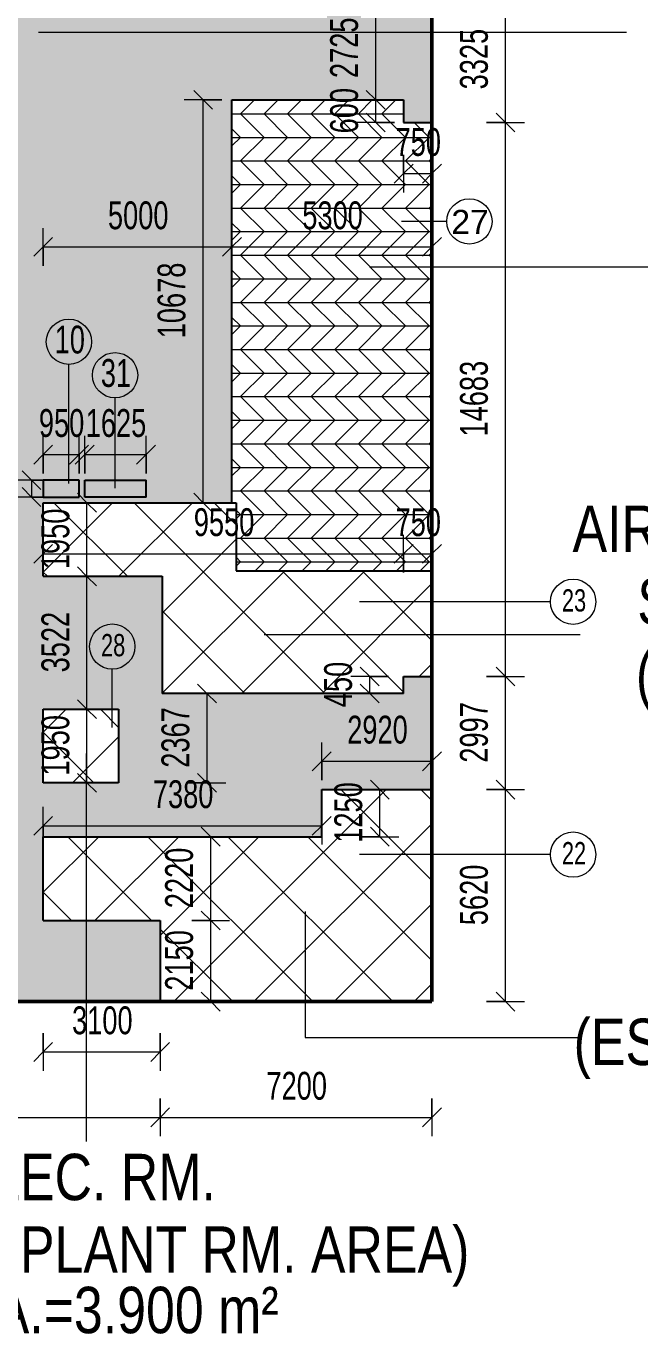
# Model space of a CAD drawing. Header units: millimetres. Extents: x 35540 to 832230, y -10956 to 416550.
# Drawn here: x 438535 to 454795, y -1097 to 33560 of the extents above; entities that cross this region are included whole.
import ezdxf

# ---------------------------------------------------------------- set-up
doc = ezdxf.new("R2010")
doc.units = ezdxf.units.MM
for name, color, linetype, lineweight in [('A-ANNO-DIMS', 211, 'Continuous', 5), ('A-ANNO-DIMS-500', 211, 'Continuous', 5), ('A-AREA-BNDY', 1, 'Continuous', 18), ('A-AREA-IDEN', 2, 'Continuous', 15), ('A-AREA-PATT', 32, 'Continuous', 5), ('A-DETL', 90, 'Continuous', 5), ('A-DETL-MBND', 5, 'Continuous', 5), ('A-DETL-THIN', 151, 'Continuous', 5), ('G-ANNO-TEXT', 231, 'Continuous', 5)]:
    doc.layers.add(name, color=color, linetype=linetype, lineweight=lineweight)
doc.styles.add('Arial', font='arial.ttf', dxfattribs={"width": 0.7, "height": 737.649701})
doc.styles.add('Arial_3', font='arial.ttf', dxfattribs={"width": 0.8, "height": 1229.416168})
doc.styles.add('Arial_4', font='arial.ttf', dxfattribs={"width": 0.7, "height": 590.11976})
doc.styles.add('Arial_5', font='arial.ttf', dxfattribs={"height": 639.296407})
doc.dimstyles.new('Linear_-_1_5mm_Arial', dxfattribs={"dimscale": 304.8, "dimtxt": 750, "dimasz": 1.64042, "dimexe": 1.64042, "dimexo": 0.0625, "dimgap": 0.82021, "dimtad": 1, "dimdec": 0, "dimzin": 0, "dimdsep": 46, "dimtxsty": 'Arial', "dimblk1": 'OBLIQUE', "dimblk2": 'OBLIQUE', "dimsah": 1, "dimcen": 0.09, "dimadec": 0, "dimazin": 0, "dimtfac": 1, "dimtdec": 4, "dimtix": 1, "dimtmove": 0, "dimatfit": 3, "dimfxl": 1.64042, "dimfxlon": 1, "dimtvp": 1, "dimtolj": 1, "dimtzin": 0, "dimarcsym": 2})
doc.dimstyles.new('Linear_-_1_5mm_Arial_1', dxfattribs={"dimscale": 304.8, "dimtxt": 750, "dimasz": 1.64042, "dimexe": 1.64042, "dimexo": 0.0625, "dimgap": 0.82021, "dimtad": 1, "dimdec": 0, "dimzin": 0, "dimdsep": 46, "dimtxsty": 'Arial', "dimblk1": 'OBLIQUE', "dimblk2": 'OBLIQUE', "dimsah": 1, "dimcen": 0.09, "dimadec": 0, "dimazin": 0, "dimtfac": 1, "dimtdec": 4, "dimtix": 1, "dimtmove": 2, "dimatfit": 3, "dimfxl": 1.64042, "dimfxlon": 1, "dimtvp": 1, "dimtolj": 1, "dimtzin": 0, "dimarcsym": 2})
pattern_1 = [(45, (360496.2, 0), (-1060.66, 1060.66), []), (135, (360496.2, 0), (-1060.66, -1060.66), [])]

# ---------------------------------------------------------------- blocks, each defined once
blk = doc.blocks.new('DIMBLOCK154-2_F')
at = {"layer": 'A-ANNO-DIMS-500'}
for p, q in [((447296, 31607), (448296, 31607)), ((447796, 31607), (447296, 31607)), ((447796, 31607), (447546, 31857)), ((447796, 31007), (447796, 31607)), ((447796, 31607), (448046, 31357)), ((447796, 31007), (447546, 31257)), ((448296, 31007), (447296, 31007)), ((447796, 31007), (448046, 30757)), ((447796, 31007), (448296, 31007))]:
    blk.add_line(p, q, dxfattribs=at)
at = {"layer": 'A-ANNO-DIMS-500', "color": 0, "insert": (446589, 30719), "char_height": 737.6, "width": 1412.31, "attachment_point": 1, "rotation": 90, "line_spacing_factor": 0.938532, "style": 'Arial'}
blk.add_mtext('600', dxfattribs=at)
blk = doc.blocks.new('_Oblique')
at = {"color": 0, "linetype": 'ByBlock', "lineweight": -2}
blk.add_line((-0.5, -0.5), (0.5, 0.5), dxfattribs=at)
blk = doc.blocks.new('DIMBLOCK155-2_F')
at = {"layer": 'A-ANNO-DIMS-500'}
for p, q in [((447296, 34332), (448296, 34332)), ((447796, 34332), (447296, 34332)), ((447796, 34332), (447546, 34582)), ((447796, 31607), (447796, 34332)), ((447796, 34332), (448046, 34082)), ((447296, 31607), (448296, 31607)), ((447796, 31607), (447296, 31607)), ((447796, 31607), (447546, 31857)), ((447796, 31607), (448046, 31357))]:
    blk.add_line(p, q, dxfattribs=at)
at = {"layer": 'A-ANNO-DIMS-500', "color": 0, "insert": (446589, 32185), "char_height": 737.6, "width": 1883.08, "attachment_point": 1, "rotation": 90, "line_spacing_factor": 0.938532, "style": 'Arial'}
blk.add_mtext('2725', dxfattribs=at)
blk = doc.blocks.new('DIMBLOCK168-2_F')
at = {"layer": 'A-ANNO-DIMS-500'}
for p, q in [((451236, 13327), (450986, 13577)), ((450736, 13327), (451736, 13327)), ((451236, 13327), (450736, 13327)), ((451236, 7707), (451236, 13327)), ((451236, 13327), (451486, 13077)), ((450736, 7707), (451736, 7707)), ((451236, 7707), (450736, 7707)), ((451236, 7707), (450986, 7957)), ((451236, 7707), (451486, 7457))]:
    blk.add_line(p, q, dxfattribs=at)
at = {"layer": 'A-ANNO-DIMS-500', "color": 0, "insert": (450029, 9733), "char_height": 737.6, "width": 1883.08, "attachment_point": 1, "rotation": 90, "line_spacing_factor": 0.938532, "style": 'Arial'}
blk.add_mtext('5620', dxfattribs=at)
blk = doc.blocks.new('DIMBLOCK169-2_F')
at = {"layer": 'A-ANNO-DIMS-500'}
for p, q in [((450736, 16324), (451736, 16324)), ((451236, 16324), (450736, 16324)), ((451236, 16324), (450986, 16574)), ((451236, 13327), (451236, 16324)), ((451236, 16324), (451486, 16074)), ((451236, 13327), (450986, 13577)), ((450736, 13327), (451736, 13327)), ((451236, 13327), (450736, 13327)), ((451236, 13327), (451486, 13077))]:
    blk.add_line(p, q, dxfattribs=at)
at = {"layer": 'A-ANNO-DIMS-500', "color": 0, "insert": (450029, 14041), "char_height": 737.6, "width": 1883.08, "attachment_point": 1, "rotation": 90, "line_spacing_factor": 0.938532, "style": 'Arial'}
blk.add_mtext('2997', dxfattribs=at)
blk = doc.blocks.new('DIMBLOCK170-2_F')
at = {"layer": 'A-ANNO-DIMS-500'}
for p, q in [((451236, 31007), (450986, 31257)), ((450736, 31007), (451736, 31007)), ((451236, 31007), (450736, 31007)), ((451236, 16324), (451236, 31007)), ((451236, 31007), (451486, 30757)), ((450736, 16324), (451736, 16324)), ((451236, 16324), (450736, 16324)), ((451236, 16324), (450986, 16574)), ((451236, 16324), (451486, 16074))]:
    blk.add_line(p, q, dxfattribs=at)
at = {"layer": 'A-ANNO-DIMS-500', "color": 0, "insert": (450029, 22685), "char_height": 737.6, "width": 2353.85, "attachment_point": 1, "rotation": 90, "line_spacing_factor": 0.938532, "style": 'Arial'}
blk.add_mtext('14683', dxfattribs=at)
blk = doc.blocks.new('DIMBLOCK171-2_F')
at = {"layer": 'A-ANNO-DIMS-500'}
for p, q in [((450736, 34332), (451736, 34332)), ((451236, 34332), (450736, 34332)), ((451236, 34332), (450986, 34582)), ((451236, 31007), (451236, 34332)), ((451236, 34332), (451486, 34082)), ((451236, 31007), (450986, 31257)), ((450736, 31007), (451736, 31007)), ((451236, 31007), (450736, 31007)), ((451236, 31007), (451486, 30757))]:
    blk.add_line(p, q, dxfattribs=at)
at = {"layer": 'A-ANNO-DIMS-500', "color": 0, "insert": (450029, 31885), "char_height": 737.6, "width": 1883.08, "attachment_point": 1, "rotation": 90, "line_spacing_factor": 0.938532, "style": 'Arial'}
blk.add_mtext('3325', dxfattribs=at)
blk = doc.blocks.new('DIMBLOCK195-2_F')
at = {"layer": 'A-ANNO-DIMS-500'}
for p, q in [((438986, 11868), (438986, 12868)), ((446366, 12868), (446366, 11868)), ((446366, 12368), (446366, 12868)), ((438986, 12368), (439236, 12618)), ((446366, 12368), (446616, 12618)), ((438986, 12368), (438736, 12118)), ((438986, 12368), (446366, 12368)), ((438986, 12368), (438986, 11868)), ((446366, 12368), (446116, 12118))]:
    blk.add_line(p, q, dxfattribs=at)
at = {"layer": 'A-ANNO-DIMS-500', "color": 0, "insert": (441891, 13574), "char_height": 737.6, "width": 1883.08, "attachment_point": 1, "line_spacing_factor": 0.938532, "style": 'Arial'}
blk.add_mtext('7380', dxfattribs=at)
blk = doc.blocks.new('DIMBLOCK196-2_F')
at = {"layer": 'A-ANNO-DIMS-500'}
for p, q in [((446366, 13578), (446366, 14578)), ((449286, 13578), (449286, 14578)), ((446366, 14078), (446616, 14328)), ((449286, 14078), (449536, 14328)), ((446366, 14078), (446116, 13828)), ((446366, 14078), (449286, 14078)), ((446366, 14078), (446366, 13578)), ((449286, 14078), (449036, 13828)), ((449286, 14078), (449286, 13578))]:
    blk.add_line(p, q, dxfattribs=at)
at = {"layer": 'A-ANNO-DIMS-500', "color": 0, "insert": (447041, 15285), "char_height": 737.6, "width": 1883.08, "attachment_point": 1, "line_spacing_factor": 0.938532, "style": 'Arial'}
blk.add_mtext('2920', dxfattribs=at)
blk = doc.blocks.new('DIMBLOCK197-2_F')
at = {"layer": 'A-ANNO-DIMS-500'}
for p, q in [((443424, 9857), (443174, 10107)), ((442924, 9857), (443924, 9857)), ((443424, 9857), (442924, 9857)), ((443424, 7707), (443424, 9857)), ((443424, 9857), (443674, 9607)), ((442924, 7707), (443924, 7707)), ((443424, 7707), (442924, 7707)), ((443424, 7707), (443174, 7957)), ((443424, 7707), (443674, 7457))]:
    blk.add_line(p, q, dxfattribs=at)
at = {"layer": 'A-ANNO-DIMS-500', "color": 0, "insert": (442217, 7998), "char_height": 737.6, "width": 1883.08, "attachment_point": 1, "rotation": 90, "line_spacing_factor": 0.938532, "style": 'Arial'}
blk.add_mtext('2150', dxfattribs=at)
blk = doc.blocks.new('DIMBLOCK198-2_F')
at = {"layer": 'A-ANNO-DIMS-500'}
for p, q in [((443424, 12077), (443174, 12327)), ((442924, 12077), (443924, 12077)), ((443424, 12077), (442924, 12077)), ((443424, 9857), (443424, 12077)), ((443424, 12077), (443674, 11827)), ((443424, 9857), (443174, 10107)), ((442924, 9857), (443924, 9857)), ((443424, 9857), (442924, 9857)), ((443424, 9857), (443674, 9607))]:
    blk.add_line(p, q, dxfattribs=at)
at = {"layer": 'A-ANNO-DIMS-500', "color": 0, "insert": (442217, 10183), "char_height": 737.6, "width": 1883.08, "attachment_point": 1, "rotation": 90, "line_spacing_factor": 0.938532, "style": 'Arial'}
blk.add_mtext('2220', dxfattribs=at)
blk = doc.blocks.new('DIMBLOCK199-2_F')
at = {"layer": 'A-ANNO-DIMS-500'}
for p, q in [((448137, 16324), (447137, 16324)), ((447637, 16324), (447387, 16574)), ((447637, 15874), (447637, 16324)), ((447637, 16324), (447887, 16074)), ((447637, 16324), (448137, 16324)), ((447637, 15874), (447387, 16124)), ((447137, 15874), (448137, 15874)), ((447637, 15874), (447137, 15874)), ((447637, 15874), (447887, 15624))]:
    blk.add_line(p, q, dxfattribs=at)
at = {"layer": 'A-ANNO-DIMS-500', "color": 0, "insert": (446430, 15511), "char_height": 737.6, "width": 1412.31, "attachment_point": 1, "rotation": 90, "line_spacing_factor": 0.938532, "style": 'Arial'}
blk.add_mtext('450', dxfattribs=at)
blk = doc.blocks.new('DIMBLOCK200-2_F')
at = {"layer": 'A-ANNO-DIMS-500'}
for p, q in [((438986, 20077), (438986, 19077)), ((438986, 19577), (438986, 20077)), ((438986, 19577), (439236, 19827)), ((448536, 19077), (448536, 20077)), ((448536, 19577), (448786, 19827)), ((438986, 19577), (438736, 19327)), ((438986, 19577), (448536, 19577)), ((448536, 19577), (448286, 19327)), ((448536, 19577), (448536, 19077))]:
    blk.add_line(p, q, dxfattribs=at)
at = {"layer": 'A-ANNO-DIMS-500', "color": 0, "insert": (442976, 20784), "char_height": 737.6, "width": 1883.08, "attachment_point": 1, "line_spacing_factor": 0.938532, "style": 'Arial'}
blk.add_mtext('9550', dxfattribs=at)
blk = doc.blocks.new('DIMBLOCK201-2_F')
at = {"layer": 'A-ANNO-DIMS-500'}
for p, q in [((448536, 19077), (448536, 20077)), ((448536, 19577), (448786, 19827)), ((449286, 20077), (449286, 19077)), ((449286, 19577), (449286, 20077)), ((449286, 19577), (449536, 19827)), ((448536, 19577), (448286, 19327)), ((448536, 19577), (449286, 19577)), ((448536, 19577), (448536, 19077)), ((449286, 19577), (449036, 19327))]:
    blk.add_line(p, q, dxfattribs=at)
at = {"layer": 'A-ANNO-DIMS-500', "color": 0, "insert": (448322, 20784), "char_height": 737.6, "width": 1412.31, "attachment_point": 1, "line_spacing_factor": 0.938532, "style": 'Arial'}
blk.add_mtext('750', dxfattribs=at)
blk = doc.blocks.new('DIMBLOCK202-2_F')
at = {"layer": 'A-ANNO-DIMS-500'}
for p, q in [((440146, 15457), (439896, 15707)), ((439646, 15457), (440646, 15457)), ((440146, 15457), (439646, 15457)), ((440146, 13507), (440146, 15457)), ((440146, 15457), (440396, 15207)), ((440146, 13507), (439896, 13757)), ((439646, 13507), (440646, 13507)), ((440146, 13507), (439646, 13507)), ((440146, 13507), (440396, 13257))]:
    blk.add_line(p, q, dxfattribs=at)
at = {"layer": 'A-ANNO-DIMS-500', "color": 0, "insert": (438939, 13698), "char_height": 737.6, "width": 1883.08, "attachment_point": 1, "rotation": 90, "line_spacing_factor": 0.938532, "style": 'Arial'}
blk.add_mtext('1950', dxfattribs=at)
blk = doc.blocks.new('DIMBLOCK203-2_F')
at = {"layer": 'A-ANNO-DIMS-500'}
for p, q in [((440146, 18979), (439896, 19229)), ((439646, 18979), (440646, 18979)), ((440146, 18979), (439646, 18979)), ((440146, 15457), (440146, 18979)), ((440146, 18979), (440396, 18729)), ((440146, 15457), (439896, 15707)), ((439646, 15457), (440646, 15457)), ((440146, 15457), (439646, 15457)), ((440146, 15457), (440396, 15207))]:
    blk.add_line(p, q, dxfattribs=at)
at = {"layer": 'A-ANNO-DIMS-500', "color": 0, "insert": (438939, 16434), "char_height": 737.6, "width": 1883.08, "attachment_point": 1, "rotation": 90, "line_spacing_factor": 0.938532, "style": 'Arial'}
blk.add_mtext('3522', dxfattribs=at)
blk = doc.blocks.new('DIMBLOCK204-2_F')
at = {"layer": 'A-ANNO-DIMS-500'}
for p, q in [((440146, 20929), (439896, 21179)), ((439646, 20929), (440646, 20929)), ((440146, 20929), (439646, 20929)), ((440146, 18979), (440146, 20929)), ((440146, 20929), (440396, 20679)), ((440146, 18979), (439896, 19229)), ((439646, 18979), (440646, 18979)), ((440146, 18979), (439646, 18979)), ((440146, 18979), (440396, 18729))]:
    blk.add_line(p, q, dxfattribs=at)
at = {"layer": 'A-ANNO-DIMS-500', "color": 0, "insert": (438939, 19170), "char_height": 737.6, "width": 1883.08, "attachment_point": 1, "rotation": 90, "line_spacing_factor": 0.938532, "style": 'Arial'}
blk.add_mtext('1950', dxfattribs=at)
blk = doc.blocks.new('DIMBLOCK205-2_F')
at = {"layer": 'A-ANNO-DIMS-500'}
for p, q in [((443326, 15874), (443076, 16124)), ((443826, 15874), (442826, 15874)), ((443326, 15874), (443326, 13507)), ((443326, 15874), (443576, 15624)), ((443326, 15874), (443826, 15874)), ((443326, 13507), (443076, 13757)), ((442826, 13507), (443826, 13507)), ((443326, 13507), (442826, 13507)), ((443326, 13507), (443576, 13257))]:
    blk.add_line(p, q, dxfattribs=at)
at = {"layer": 'A-ANNO-DIMS-500', "color": 0, "insert": (442119, 13906), "char_height": 737.6, "width": 1883.08, "attachment_point": 1, "rotation": 90, "line_spacing_factor": 0.938532, "style": 'Arial'}
blk.add_mtext('2367', dxfattribs=at)
blk = doc.blocks.new('DIMBLOCK206-2_F')
at = {"layer": 'A-ANNO-DIMS-500'}
for p, q in [((438986, 21705), (438986, 22705)), ((439936, 21705), (439936, 22705)), ((438986, 22205), (438736, 21955)), ((438986, 22205), (439236, 22455)), ((438986, 22205), (439936, 22205)), ((438986, 22205), (438986, 21705)), ((439936, 22205), (439686, 21955)), ((439936, 22205), (440186, 22455)), ((439936, 22205), (439936, 21705))]:
    blk.add_line(p, q, dxfattribs=at)
at = {"layer": 'A-ANNO-DIMS-500', "color": 0, "insert": (438872, 23412), "char_height": 737.6, "width": 1412.31, "attachment_point": 1, "line_spacing_factor": 0.938532, "style": 'Arial'}
blk.add_mtext('950', dxfattribs=at)
blk = doc.blocks.new('DIMBLOCK207-2_F')
at = {"layer": 'A-ANNO-DIMS-500'}
for p, q in [((439176, 21529), (438176, 21529)), ((438676, 21529), (438426, 21779)), ((438676, 21529), (438676, 21079)), ((438676, 21529), (438926, 21279)), ((438676, 21529), (439176, 21529)), ((438676, 21079), (438426, 21329)), ((439176, 21079), (438176, 21079)), ((438676, 21079), (438926, 20829)), ((438676, 21079), (439176, 21079))]:
    blk.add_line(p, q, dxfattribs=at)
at = {"layer": 'A-ANNO-DIMS-500', "color": 0, "insert": (437469, 21244), "char_height": 737.6, "width": 1412.31, "attachment_point": 1, "rotation": 90, "line_spacing_factor": 0.938532, "style": 'Arial'}
blk.add_mtext('450', dxfattribs=at)
blk = doc.blocks.new('DIMBLOCK208-2_F')
at = {"layer": 'A-ANNO-DIMS-500'}
for p, q in [((438986, 27210), (438986, 28210)), ((443986, 28210), (443986, 27210)), ((443986, 27710), (443986, 28210)), ((438986, 27710), (439236, 27960)), ((443986, 27710), (444236, 27960)), ((438986, 27710), (438736, 27460)), ((438986, 27710), (443986, 27710)), ((438986, 27710), (438986, 27210)), ((443986, 27710), (443736, 27460))]:
    blk.add_line(p, q, dxfattribs=at)
at = {"layer": 'A-ANNO-DIMS-500', "color": 0, "insert": (440701, 28916), "char_height": 737.6, "width": 1883.08, "attachment_point": 1, "line_spacing_factor": 0.938532, "style": 'Arial'}
blk.add_mtext('5000', dxfattribs=at)
blk = doc.blocks.new('DIMBLOCK209-2_F')
at = {"layer": 'A-ANNO-DIMS-500'}
for p, q in [((443986, 28210), (443986, 27210)), ((443986, 27710), (443986, 28210)), ((449286, 28210), (449286, 27210)), ((449286, 27710), (449286, 28210)), ((443986, 27710), (444236, 27960)), ((449286, 27710), (449536, 27960)), ((443986, 27710), (443736, 27460)), ((443986, 27710), (449286, 27710)), ((449286, 27710), (449036, 27460))]:
    blk.add_line(p, q, dxfattribs=at)
at = {"layer": 'A-ANNO-DIMS-500', "color": 0, "insert": (445851, 28916), "char_height": 737.6, "width": 1883.08, "attachment_point": 1, "line_spacing_factor": 0.938532, "style": 'Arial'}
blk.add_mtext('5300', dxfattribs=at)
blk = doc.blocks.new('DIMBLOCK210-2_F')
at = {"layer": 'A-ANNO-DIMS-500'}
for p, q in [((448536, 30153), (448536, 29153)), ((448536, 29653), (448536, 30153)), ((449286, 30153), (449286, 29153)), ((449286, 29653), (449286, 30153)), ((448536, 29653), (448786, 29903)), ((449286, 29653), (449536, 29903)), ((448536, 29653), (448286, 29403)), ((448536, 29653), (449286, 29653)), ((449286, 29653), (449036, 29403))]:
    blk.add_line(p, q, dxfattribs=at)
at = {"layer": 'A-ANNO-DIMS-500', "color": 0, "insert": (448322, 30860), "char_height": 737.6, "width": 1412.31, "attachment_point": 1, "line_spacing_factor": 0.938532, "style": 'Arial'}
blk.add_mtext('750', dxfattribs=at)
blk = doc.blocks.new('DIMBLOCK211-2_F')
at = {"layer": 'A-ANNO-DIMS-500'}
for p, q in [((443723, 31607), (442723, 31607)), ((443223, 31607), (442973, 31857)), ((443223, 20929), (443223, 31607)), ((443223, 31607), (443473, 31357)), ((443223, 31607), (443723, 31607)), ((443223, 20929), (442973, 21179)), ((442723, 20929), (443723, 20929)), ((443223, 20929), (442723, 20929)), ((443223, 20929), (443473, 20679))]:
    blk.add_line(p, q, dxfattribs=at)
at = {"layer": 'A-ANNO-DIMS-500', "color": 0, "insert": (442016, 25288), "char_height": 737.6, "width": 2353.85, "attachment_point": 1, "rotation": 90, "line_spacing_factor": 0.938532, "style": 'Arial'}
blk.add_mtext('10678', dxfattribs=at)
blk = doc.blocks.new('DLN_Area Tag - 1_5MM NUMBER-4095195-2_F')
at = {"layer": 'A-AREA-IDEN'}
blk.add_circle((-0.039, 0.814), 1.2, dxfattribs=at)
blk = doc.blocks.new('DIMBLOCK223-2_F')
at = {"layer": 'A-ANNO-DIMS-500'}
for p, q in [((397636, 5140), (397636, 4140)), ((397636, 4640), (397636, 5140)), ((397636, 4640), (397886, 4890)), ((442086, 5140), (442086, 4140)), ((442086, 4640), (442086, 5140)), ((442086, 4640), (442336, 4890)), ((397636, 4640), (397386, 4390)), ((397636, 4640), (442086, 4640)), ((442086, 4640), (441836, 4390))]:
    blk.add_line(p, q, dxfattribs=at)
at = {"layer": 'A-ANNO-DIMS-500', "color": 0, "insert": (418880, 5846), "char_height": 737.6, "width": 2353.85, "attachment_point": 1, "line_spacing_factor": 0.938532, "style": 'Arial'}
blk.add_mtext('44450', dxfattribs=at)
blk = doc.blocks.new('DIMBLOCK224-2_F')
at = {"layer": 'A-ANNO-DIMS-500'}
for p, q in [((442086, 5140), (442086, 4140)), ((442086, 4640), (442086, 5140)), ((442086, 4640), (442336, 4890)), ((449286, 5140), (449286, 4140)), ((449286, 4640), (449286, 5140)), ((449286, 4640), (449536, 4890)), ((442086, 4640), (441836, 4390)), ((442086, 4640), (449286, 4640)), ((449286, 4640), (449036, 4390))]:
    blk.add_line(p, q, dxfattribs=at)
at = {"layer": 'A-ANNO-DIMS-500', "color": 0, "insert": (444901, 5846), "char_height": 737.6, "width": 1883.08, "attachment_point": 1, "line_spacing_factor": 0.938532, "style": 'Arial'}
blk.add_mtext('7200', dxfattribs=at)
blk = doc.blocks.new('DIMBLOCK225-2_F')
at = {"layer": 'A-ANNO-DIMS-500'}
for p, q in [((438986, 6874), (438986, 5874)), ((438986, 6374), (438986, 6874)), ((438986, 6374), (439236, 6624)), ((442086, 6874), (442086, 5874)), ((442086, 6374), (442086, 6874)), ((442086, 6374), (442336, 6624)), ((438986, 6374), (438736, 6124)), ((438986, 6374), (442086, 6374)), ((442086, 6374), (441836, 6124))]:
    blk.add_line(p, q, dxfattribs=at)
at = {"layer": 'A-ANNO-DIMS-500', "color": 0, "insert": (439751, 7581), "char_height": 737.6, "width": 1883.08, "attachment_point": 1, "line_spacing_factor": 0.938532, "style": 'Arial'}
blk.add_mtext('3100', dxfattribs=at)
blk = doc.blocks.new('DIMBLOCK226-2_F')
at = {"layer": 'A-ANNO-DIMS-500'}
for p, q in [((447907, 13327), (447657, 13577)), ((447407, 13327), (448407, 13327)), ((447907, 13327), (447407, 13327)), ((447907, 12077), (447907, 13327)), ((447907, 13327), (448157, 13077)), ((447907, 12077), (447657, 12327)), ((447407, 12077), (448407, 12077)), ((447907, 12077), (447407, 12077)), ((447907, 12077), (448157, 11827))]:
    blk.add_line(p, q, dxfattribs=at)
at = {"layer": 'A-ANNO-DIMS-500', "color": 0, "insert": (446700, 11918), "char_height": 737.6, "width": 1883.08, "attachment_point": 1, "rotation": 90, "line_spacing_factor": 0.938532, "style": 'Arial'}
blk.add_mtext('1250', dxfattribs=at)
blk = doc.blocks.new('DIMBLOCK228-2_F')
at = {"layer": 'A-ANNO-DIMS-500'}
for p, q in [((440086, 21705), (440086, 22705)), ((441711, 21705), (441711, 22705)), ((440086, 22205), (439836, 21955)), ((440086, 22205), (440336, 22455)), ((440086, 22205), (441711, 22205)), ((440086, 22205), (440086, 21705)), ((441711, 22205), (441461, 21955)), ((441711, 22205), (441961, 22455)), ((441711, 22205), (441711, 21705))]:
    blk.add_line(p, q, dxfattribs=at)
at = {"layer": 'A-ANNO-DIMS-500', "color": 0, "insert": (440113, 23412), "char_height": 737.6, "width": 1883.08, "attachment_point": 1, "line_spacing_factor": 0.938532, "style": 'Arial'}
blk.add_mtext('1625', dxfattribs=at)

msp = doc.modelspace()

# ---------------------------------------------------------------- hatches: boundary and pattern name
at = {"layer": 'A-AREA-PATT'}
h = msp.add_hatch(color=9, dxfattribs=at)
h.paths.add_polyline_path([(417720.5, 7707.5), (442085.5, 7707.5), (442085.5, 9857.5), (438985.5, 9857.5), (438985.5, 12077.5), (446365.5, 12077.5), (446365.5, 13327.5), (449285.5, 13327.5), (449285.5, 16324.2), (448535.5, 16324.2), (448535.5, 15874.2), (442135.5, 15874.2), (442135.5, 18979.2), (438985.5, 18979.2), (438985.5, 20929.2), (443985.5, 20929.2), (443985.5, 31607.5), (448535.5, 31607.5), (448535.5, 31007.5), (449285.5, 31007.5), (449285.5, 34107.5), (448160.5, 34107.5), (448160.5, 34332.5), (424385.5, 34332.5), (424385.5, 34107.5), (413285.5, 34107.5), (413285.5, 35357.5), (412685.5, 35357.5), (412685.5, 39607.5), (413135.5, 39607.5), (413135.5, 40207.5), (412535.5, 40207.5), (412535.5, 39757.5), (410085.5, 39757.5), (410085.5, 35957.5), (408535.5, 35957.5), (408535.5, 34107.5), (406585.5, 34107.5), (406585.5, 31607.5), (397635.5, 31607.5), (397635.5, 7707.5), (417520.5, 7707.5)], flags=0)
h.paths.add_polyline_path([(401935.5, 8157.5), (401935.5, 9057.5), (409598, 9057.5), (409598, 8157.5)], flags=0)
h.paths.add_polyline_path([(410398, 8157.5), (410398, 9057.5), (417020.5, 9057.5), (417020.5, 8747.5), (417520.5, 8747.5), (417520.5, 8247.5), (418370.5, 8247.5), (418370.5, 8747.5), (418410.5, 8747.5), (418410.5, 8157.5), (415686, 8157.5)], flags=0)
h.paths.add_polyline_path([(429701.4, 8157.5), (428023, 8157.5), (428023, 9057.5), (435685.5, 9057.5), (435685.5, 8157.5)], flags=0)
h.paths.add_polyline_path([(427223, 8157.5), (419210.5, 8157.5), (419210.5, 9057.5), (427223, 9057.5), (427223, 8324.6)], flags=0)
h.paths.add_polyline_path([(418170.5, 8447.5), (417720.5, 8447.5), (417720.5, 9357.5), (400735.5, 9357.5), (400735.5, 9657.5), (401935.5, 9657.5), (401935.5, 11307.5), (400735.5, 11307.5), (400735.5, 15624.2), (401935.5, 15624.2), (401935.5, 16424.2), (400735.5, 16424.2), (400735.5, 23040.8), (401935.5, 23040.8), (401935.5, 23840.8), (400735.5, 23840.8), (400735.5, 30107.5), (434495.5, 30107.5), (434495.5, 30517.5), (435445.5, 30517.5), (435445.5, 30107.5), (435685.5, 30107.5), (435685.5, 9357.5), (418170.5, 9357.5), (418170.5, 8697.5)], flags=0)
h.paths.add_polyline_path([(435985.5, 9357.5), (435985.5, 15624.2), (436885.5, 15624.2), (436885.5, 9357.5)], flags=0)
h.paths.add_polyline_path([(440089.6, 13507.5), (438985.5, 13507.5), (438985.5, 15457.5), (440985.5, 15457.5), (440985.5, 13507.5)], flags=0)
h.paths.add_polyline_path([(436885.5, 16424.2), (435985.5, 16424.2), (435985.5, 23040.8), (436885.5, 23040.8), (436885.5, 16913.4)], flags=0)
h.paths.add_polyline_path([(438985.5, 21079.2), (438985.5, 21529.2), (439935.5, 21529.2), (439935.5, 21079.2)], flags=0)
h.paths.add_polyline_path([(441710.5, 21079.2), (440085.5, 21079.2), (440085.5, 21529.2), (441710.5, 21529.2)], flags=0)
h.paths.add_polyline_path([(435985.5, 23840.8), (435985.5, 27117.5), (436885.5, 27117.5), (436885.5, 23840.8)], flags=0)
h.paths.add_polyline_path([(402235.5, 30407.5), (402235.5, 31307.5), (406648, 31307.5), (406648, 30407.5)], flags=0)
h.paths.add_polyline_path([(428023, 30407.5), (428023, 31307.5), (435685.5, 31307.5), (435685.5, 30717.5), (434295.5, 30717.5), (434295.5, 30407.5), (429701.4, 30407.5)], flags=0)
h.paths.add_polyline_path([(419210.5, 30407.5), (419210.5, 31307.5), (427223, 31307.5), (427223, 30407.5)], flags=0)
h.paths.add_polyline_path([(415686, 30407.5), (410398, 30407.5), (410398, 31307.5), (418410.5, 31307.5), (418410.5, 30407.5)], flags=0)
h.paths.add_polyline_path([(413135.5, 34107.5), (412685.5, 34107.5), (412685.5, 35207.5), (413135.5, 35207.5), (413135.5, 34332.5)], flags=0)
h = msp.add_hatch(dxfattribs=at)
h.set_pattern_fill('FP_82', color=132, style=0, pattern_type=2)
h.set_pattern_definition([(0, (360496.2, 0), (0, 624.75), []), (315, (360496.2, 0), (624.75, 6e-14), [883.53, -883.53]), (45, (360496.2, 0), (624.75, -6e-14), [883.53, -883.53])])
h.paths.add_polyline_path([(444095.5, 19129.2), (449285.5, 19129.2), (449285.5, 31007.5), (448535.5, 31007.5), (448535.5, 31607.5), (443985.5, 31607.5), (443985.5, 20929.2), (444095.5, 20929.2), (444095.5, 20900.1)], flags=0)
for points in [[(439935.5, 21079.2), (439935.5, 21529.2), (438985.5, 21529.2), (438985.5, 21079.2)], [(440985.5, 21079.2), (441710.5, 21079.2), (441710.5, 21529.2), (440085.5, 21529.2), (440085.5, 21079.2)]]:
    msp.add_hatch(color=255, dxfattribs=at).paths.add_polyline_path(points, flags=0)
h = msp.add_hatch(dxfattribs=at)
h.set_pattern_fill('FP_81', color=57, style=0, pattern_type=2)
h.set_pattern_definition(pattern_1)
h.paths.add_polyline_path([(442135.5, 15874.2), (448535.5, 15874.2), (448535.5, 16324.2), (449285.5, 16324.2), (449285.5, 19129.2), (444095.5, 19129.2), (444095.5, 20929.2), (438985.5, 20929.2), (438985.5, 18979.2), (442135.5, 18979.2), (442135.5, 16324.2)], flags=0)
h = msp.add_hatch(dxfattribs=at)
h.set_pattern_fill('FP_81', color=57, style=0, pattern_type=2)
h.set_pattern_definition(pattern_1)
h.paths.add_polyline_path([(438985.5, 13507.5), (440985.5, 13507.5), (440985.5, 15457.5), (438985.5, 15457.5)], flags=0)
h = msp.add_hatch(dxfattribs=at)
h.set_pattern_fill('FP_81', color=57, style=0, pattern_type=2)
h.set_pattern_definition(pattern_1)
h.paths.add_polyline_path([(442085.5, 7707.5), (449285.5, 7707.5), (449285.5, 13327.5), (446365.5, 13327.5), (446365.5, 12077.5), (438985.5, 12077.5), (438985.5, 9857.5), (442085.5, 9857.5), (442085.5, 8157.5)], flags=0)

# ---------------------------------------------------------------- linework, layer by layer
at = {"layer": 'A-AREA-BNDY', "lineweight": 25}
for p, q in [((449285.5, 16324.2), (449285.5, 34107.5)), ((443985.5, 20929.2), (443985.5, 31607.5)), ((443985.5, 31607.5), (448535.5, 31607.5)), ((448535.5, 31607.5), (448535.5, 31007.5)), ((448535.5, 31007.5), (449285.5, 31007.5)), ((439935.5, 21529.2), (438985.5, 21529.2)), ((438985.5, 21529.2), (438985.5, 21079.2)), ((439935.5, 21079.2), (439935.5, 21529.2)), ((440085.5, 21079.2), (440085.5, 21529.2)), ((440085.5, 21529.2), (441710.5, 21529.2)), ((441710.5, 21079.2), (441710.5, 21529.2)), ((438985.5, 21079.2), (439935.5, 21079.2)), ((438985.5, 20929.2), (443985.5, 20929.2)), ((438985.5, 18979.2), (438985.5, 20929.2)), ((441710.5, 21079.2), (440085.5, 21079.2)), ((443985.5, 20929.2), (444095.5, 20929.2)), ((444095.5, 20929.2), (444095.5, 19129.2)), ((444095.5, 19129.2), (449285.5, 19129.2)), ((438985.5, 18979.2), (442135.5, 18979.2)), ((442135.5, 18979.2), (442135.5, 15874.2)), ((448535.5, 15874.2), (448535.5, 16324.2)), ((448535.5, 16324.2), (449285.5, 16324.2)), ((449285.5, 13327.5), (449285.5, 16324.2)), ((448535.5, 15874.2), (442135.5, 15874.2)), ((438985.5, 13507.5), (438985.5, 15457.5)), ((438985.5, 15457.5), (440985.5, 15457.5)), ((440985.5, 15457.5), (440985.5, 13507.5)), ((440985.5, 13507.5), (438985.5, 13507.5)), ((446365.5, 12077.5), (446365.5, 13327.5)), ((446365.5, 13327.5), (449285.5, 13327.5)), ((449285.5, 13327.5), (449285.5, 7707.5)), ((438985.5, 9857.5), (438985.5, 12077.5)), ((438985.5, 12077.5), (446365.5, 12077.5)), ((438985.5, 9857.5), (442085.5, 9857.5)), ((442085.5, 9857.5), (442085.5, 7707.5)), ((397635.5, 7707.5), (442085.5, 7707.5)), ((442085.5, 7707.5), (449285.5, 7707.5))]:
    msp.add_line(p, q, dxfattribs=at)
at = {"layer": 'A-AREA-IDEN'}
for p, q in [((438859.6, 33401), (454439.2, 33401)), ((447634.3, 27185.1), (455273.8, 27185.1)), ((439666.6, 21438.7), (439666.6, 24594.6)), ((440890.8, 21318.9), (440889.7, 23709.8)), ((444837.7, 17438.4), (453218, 17438.4)), ((440125.5, 14284.2), (440125.5, 4002.5)), ((445924.7, 10094), (445924.7, 6755.1)), ((445924.7, 6755.1), (453218, 6755.1))]:
    msp.add_line(p, q, dxfattribs=at)
at = {"layer": 'A-DETL', "lineweight": 50}
for p, q in [((449285.5, 7707.5), (449285.5, 34107.5)), ((397635.5, 7707.5), (449285.5, 7707.5))]:
    msp.add_line(p, q, dxfattribs=at)
at = {"layer": 'A-DETL-MBND'}
for p, q in [((452427.6, 18304.3), (447367.6, 18304.3)), ((440816.8, 14973.1), (440816.8, 16533.1)), ((452427.6, 11604.3), (447367.6, 11604.3))]:
    msp.add_line(p, q, dxfattribs=at)
for centre in [(453027.6, 18304.3), (440816, 17118.3), (453027.6, 11604.3)]:
    msp.add_circle(centre, 600, dxfattribs=at)
at = {"layer": 'A-DETL-THIN', "color": 8}
msp.add_line((449678.8, 28384.4), (448478.8, 28384.4), dxfattribs=at)
msp.add_circle((450278.8, 28384.4), 600, dxfattribs=at)

# ---------------------------------------------------------------- block references
at = {"layer": 'A-AREA-IDEN', "xscale": 499.9999999999995, "yscale": 499.9999999999995, "zscale": 499.9999999999995}
for p in [(439685.9, 24787.8), (440909, 23903)]:
    msp.add_blockref('DLN_Area Tag - 1_5MM NUMBER-4095195-2_F', p, dxfattribs=at)

# ---------------------------------------------------------------- texts
at = {"layer": 'A-AREA-IDEN', "lineweight": 5, "attachment_point": 2, "line_spacing_factor": 0.938532}
for s, insert, char_height, width, style in [('10', (439691.1, 25622.7), 737.65, 954, 'Arial'), ('31', (440914.3, 24737.9), 737.65, 954, 'Arial'), ('AIR COMPRESSOR RM FOR STATIC\\PSMOKE EXTRACTION SYSTEM\\P(ESSENTIAL PLANT RM. AREA)', (464843, 20853.2), 1229.416, 27900, 'Arial_3'), ('GENSET RM.\\P(ESSENTIAL PLANT RM. AREA)', (463193, 9179.5), 1229.416, 23940, 'Arial_3'), ('ELEC. RM.\\P(ESSENTIAL PLANT RM. AREA)', (440125.5, 3674.2), 1229.416, 23940, 'Arial_3'), ('G.F.A.=3.900 m²', (440125.5, 149.6), 1229.416, 12015, 'Arial_3')]:
    msp.add_mtext(s, dxfattribs=dict(at, insert=insert, char_height=char_height, width=width, style=style))
at = {"layer": 'G-ANNO-TEXT', "color": 7, "attachment_point": 1, "line_spacing_factor": 0.938532}
for s, insert, char_height, width, style in [('27', (449800.1, 28691.6), 639.3, 1185.557, 'Arial_5'), ('23', (452730.4, 18636.7), 590.12, 763.2, 'Arial_4'), ('28', (440518.8, 17450.7), 590.12, 763.2, 'Arial_4'), ('22', (452730.4, 11936.7), 590.12, 763.2, 'Arial_4')]:
    msp.add_mtext(s, dxfattribs=dict(at, insert=insert, char_height=char_height, width=width, style=style))

# ---------------------------------------------------------------- dimensions: what is measured, and where the dimension line sits
at = {"layer": 'A-ANNO-DIMS'}
for base, p1, p2, angle, override, picture, middle in [((447795.5, 34332.5), (447295.5, 31607.5), (447295.5, 34332.5), 90, {"dimpost": '<>', "dimfxl": 2724.999988}, 'DIMBLOCK155-2_F', (447168.9, 32970)), ((451236.3, 34332.5), (450736.3, 31007.5), (450736.3, 34332.5), 90, {"dimpost": '<>', "dimfxl": 3325.000012}, 'DIMBLOCK171-2_F', (450609.4, 32670)), ((447795.5, 31607.5), (448295.5, 31007.5), (447295.5, 31607.5), 90, {"dimpost": '<>', "dimfxl": 1166.190391}, 'DIMBLOCK154-2_F', (447168.9, 31307.5)), ((443222.8, 31607.5), (442722.8, 20929.2), (443722.8, 31607.5), 90, {"dimpost": '<>', "dimfxl": 10725.054931}, 'DIMBLOCK211-2_F', (442596.2, 26268.3)), ((451236.3, 31007.5), (450736.3, 16324.2), (450736.3, 31007.5), 90, {"dimpost": '<>', "dimfxl": 14683.333333}, 'DIMBLOCK170-2_F', (450609.4, 23665.8)), ((443985.5, 27709.5), (438985.5, 27209.5), (443985.5, 28209.5), 0, {"dimpost": '<>', "dimfxl": 5099.019512}, 'DIMBLOCK208-2_F', (441485.5, 28336.2)), ((449285.5, 27709.5), (443985.5, 28209.5), (449285.5, 28209.5), 0, {"dimpost": '<>', "dimfxl": 5299.999999}, 'DIMBLOCK209-2_F', (446635.5, 28336.4)), ((439935.5, 22205.4), (438985.5, 21705.4), (439935.5, 21705.4), 0, {"dimpost": '<>', "dimfxl": 950}, 'DIMBLOCK206-2_F', (439460.5, 22832.1)), ((440146, 20929.2), (439646, 18979.2), (439646, 20929.2), 270, {"dimpost": '<>', "dimfxl": 1949.999988}, 'DIMBLOCK204-2_F', (439519.4, 19954.2)), ((448535.5, 19576.9), (438985.5, 20076.9), (448535.5, 19076.9), 0, {"dimpost": '<>', "dimfxl": 9602.213284}, 'DIMBLOCK200-2_F', (443760.5, 20203.5)), ((449285.5, 19576.9), (448535.5, 19076.9), (449285.5, 20076.9), 0, {"dimpost": '<>', "dimfxl": 1250}, 'DIMBLOCK201-2_F', (448910.5, 20203.5)), ((440146, 18979.2), (439646, 15457.5), (439646, 18979.2), 270, {"dimpost": '<>', "dimfxl": 3521.666667}, 'DIMBLOCK203-2_F', (439519.1, 17218.3)), ((447637.3, 16324.2), (447137.3, 15874.2), (448137.3, 16324.2), 90, {"dimpost": '<>', "dimfxl": 1096.58561}, 'DIMBLOCK199-2_F', (447010.7, 16099.2)), ((451236.3, 16324.2), (450736.3, 13327.5), (450736.3, 16324.2), 90, {"dimpost": '<>', "dimfxl": 2996.666667}, 'DIMBLOCK169-2_F', (450609.6, 14825.8)), ((443325.6, 13507.5), (443825.6, 15874.2), (442825.6, 13507.5), 90, {"dimpost": '<>', "dimfxl": 2569.262763}, 'DIMBLOCK205-2_F', (442698.7, 14690.8)), ((440146, 15457.5), (439646, 13507.5), (439646, 15457.5), 270, {"dimpost": '<>', "dimfxl": 1950.000008}, 'DIMBLOCK202-2_F', (439519.4, 14482.5)), ((449285.5, 14077.8), (446365.5, 13577.8), (449285.5, 13577.8), 0, {"dimpost": '<>', "dimfxl": 2919.999991}, 'DIMBLOCK196-2_F', (447825.5, 14704.4)), ((446365.5, 12367.6), (438985.5, 11867.6), (446365.5, 12867.6), 0, {"dimpost": '<>', "dimfxl": 7447.44252}, 'DIMBLOCK195-2_F', (442675.5, 12994.5)), ((447907.1, 13327.5), (447407.1, 12077.5), (447407.1, 13327.5), 90, {"dimpost": '<>', "dimfxl": 1250}, 'DIMBLOCK226-2_F', (447280.5, 12702.5)), ((451236.3, 13327.5), (450736.3, 7707.5), (450736.3, 13327.5), 90, {"dimpost": '<>', "dimfxl": 5620}, 'DIMBLOCK168-2_F', (450609.6, 10517.5)), ((443424.2, 12077.5), (442924.2, 9857.5), (442924.2, 12077.5), 90, {"dimpost": '<>', "dimfxl": 2220}, 'DIMBLOCK198-2_F', (442797.6, 10967.5)), ((443424.2, 9857.5), (442924.2, 7707.5), (442924.2, 9857.5), 90, {"dimpost": '<>', "dimfxl": 2150}, 'DIMBLOCK197-2_F', (442797.6, 8782.5)), ((442085.5, 6374), (438985.5, 6874), (442085.5, 6874), 0, {"dimpost": '<>', "dimfxl": 3100}, 'DIMBLOCK225-2_F', (440535.5, 7000.9)), ((442085.5, 4639.5), (397635.5, 5139.5), (442085.5, 5139.5), 0, {"dimpost": '<>', "dimfxl": 44449.999945}, 'DIMBLOCK223-2_F', (419860.5, 5266.1)), ((449285.5, 4639.5), (442085.5, 5139.5), (449285.5, 5139.5), 0, {"dimpost": '<>', "dimfxl": 7199.999997}, 'DIMBLOCK224-2_F', (445685.5, 5266.1))]:
    dim = msp.add_linear_dim(base=base, p1=p1, p2=p2, angle=angle, dimstyle='Linear_-_1_5mm_Arial', override=override, dxfattribs=at)
    dim.commit()
    dim.dimension.update_dxf_attribs({"geometry": picture, "text_midpoint": middle})
for base, p1, p2, override, picture, middle in [((449285.5, 29652.9), (448535.5, 30152.9), (449285.5, 30152.9), {"dimpost": '<>', "dimfxl": 750}, 'DIMBLOCK210-2_F', (448910.5, 30279.5)), ((441710.5, 22205.4), (440085.5, 21705.4), (441710.5, 21705.4), {"dimpost": '<>', "dimfxl": 1625}, 'DIMBLOCK228-2_F', (440898, 22832.1))]:
    dim = msp.add_linear_dim(base=base, p1=p1, p2=p2, dimstyle='Linear_-_1_5mm_Arial', override=override, dxfattribs=at)
    dim.commit()
    dim.dimension.update_dxf_attribs({"geometry": picture, "text_midpoint": middle})
dim = msp.add_linear_dim(base=(438675.6, 21079.2), p1=(439175.6, 21529.2), p2=(439175.6, 21079.2), angle=90, dimstyle='Linear_-_1_5mm_Arial_1', override={"dimpost": '<>', "dimfxl": 450}, dxfattribs=at)
dim.commit()
dim.dimension.update_dxf_attribs({"geometry": 'DIMBLOCK207-2_F', "text_midpoint": (437960.5, 21950.2), "dimtype": 160, "text_rotation": 90})

doc.saveas('drawing.dxf')
